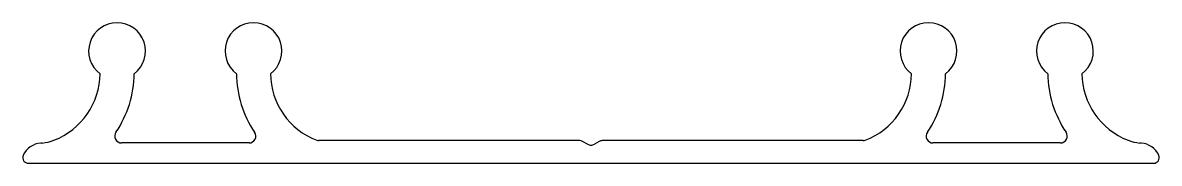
# Model space of a CAD drawing. Extents: x 1921.5 to 1971.5, y 1720.8 to 1727.
import ezdxf

# ---------------------------------------------------------------- set-up
doc = ezdxf.new("R2010")
doc.units = 0
doc.layers.add('OLCU', color=242, linetype='CONTINUOUS')

msp = doc.modelspace()

# ---------------------------------------------------------------- linework, layer by layer
at = {"layer": 'OLCU', "color": 0}
for p, q in [((1922.364, 1721.709), (1922.304, 1721.709)), ((1931.465, 1721.715), (1925.857, 1721.715)), ((1946.02, 1721.815), (1934.537, 1721.815)), ((1946.358, 1721.656), (1946.143, 1721.783)), ((1946.869, 1721.778), (1946.662, 1721.656)), ((1958.483, 1721.815), (1947, 1721.815)), ((1967.164, 1721.715), (1961.555, 1721.715)), ((1970.716, 1721.709), (1970.656, 1721.709)), ((1921.761, 1720.815), (1921.821, 1720.815)), ((1921.761, 1720.815), (1971.26, 1720.815))]:
    msp.add_line(p, q, dxfattribs=at)
for centre, radius, start, end in [((1925.661, 1725.769), 1.25, 306.8618, 233.289), ((1931.661, 1725.769), 1.25, 306.711, 233.1382), ((1961.359, 1725.769), 1.25, 306.8618, 233.289), ((1967.359, 1725.769), 1.25, 306.711, 233.1382), ((1921.726, 1724.805), 3.188, 291.3029, 359.3087), ((1921.726, 1724.805), 4.685, 325.9568, 359.5537), ((1935.596, 1724.805), 4.685, 180.4463, 214.0432), ((1935.596, 1724.805), 3.188, 180.6913, 248.889), ((1957.425, 1724.805), 3.188, 291.111, 359.3087), ((1957.425, 1724.805), 4.685, 325.9568, 359.5537), ((1971.294, 1724.805), 4.685, 180.4463, 214.0432), ((1971.294, 1724.805), 3.188, 180.6913, 248.6971), ((1925.857, 1722.015), 0.3, 145.9568, 270), ((1931.465, 1722.015), 0.3, 270, 34.0432), ((1961.555, 1722.015), 0.3, 145.9568, 270), ((1967.164, 1722.015), 0.3, 270, 34.0432), ((1922.378, 1720.784), 0.929, 94.5806, 155.5408), ((1922.158, 1723.699), 2, 275.9225, 291.3029), ((1934.537, 1722.065), 0.25, 248.889, 270), ((1946.02, 1721.565), 0.25, 60.6008, 90), ((1946.51, 1721.915), 0.3, 239.5593, 270), ((1946.51, 1721.915), 0.3, 270, 300.4407), ((1947, 1721.565), 0.25, 90, 121.4822), ((1958.483, 1722.065), 0.25, 270, 291.111), ((1970.863, 1723.699), 2, 248.6971, 264.0775), ((1970.642, 1720.784), 0.929, 24.4592, 85.4194), ((1921.761, 1721.065), 0.25, 155.5408, 270), ((1971.26, 1721.065), 0.25, 270, 24.4592)]:
    msp.add_arc(centre, radius, start, end, dxfattribs=at)

doc.saveas('drawing.dxf')
